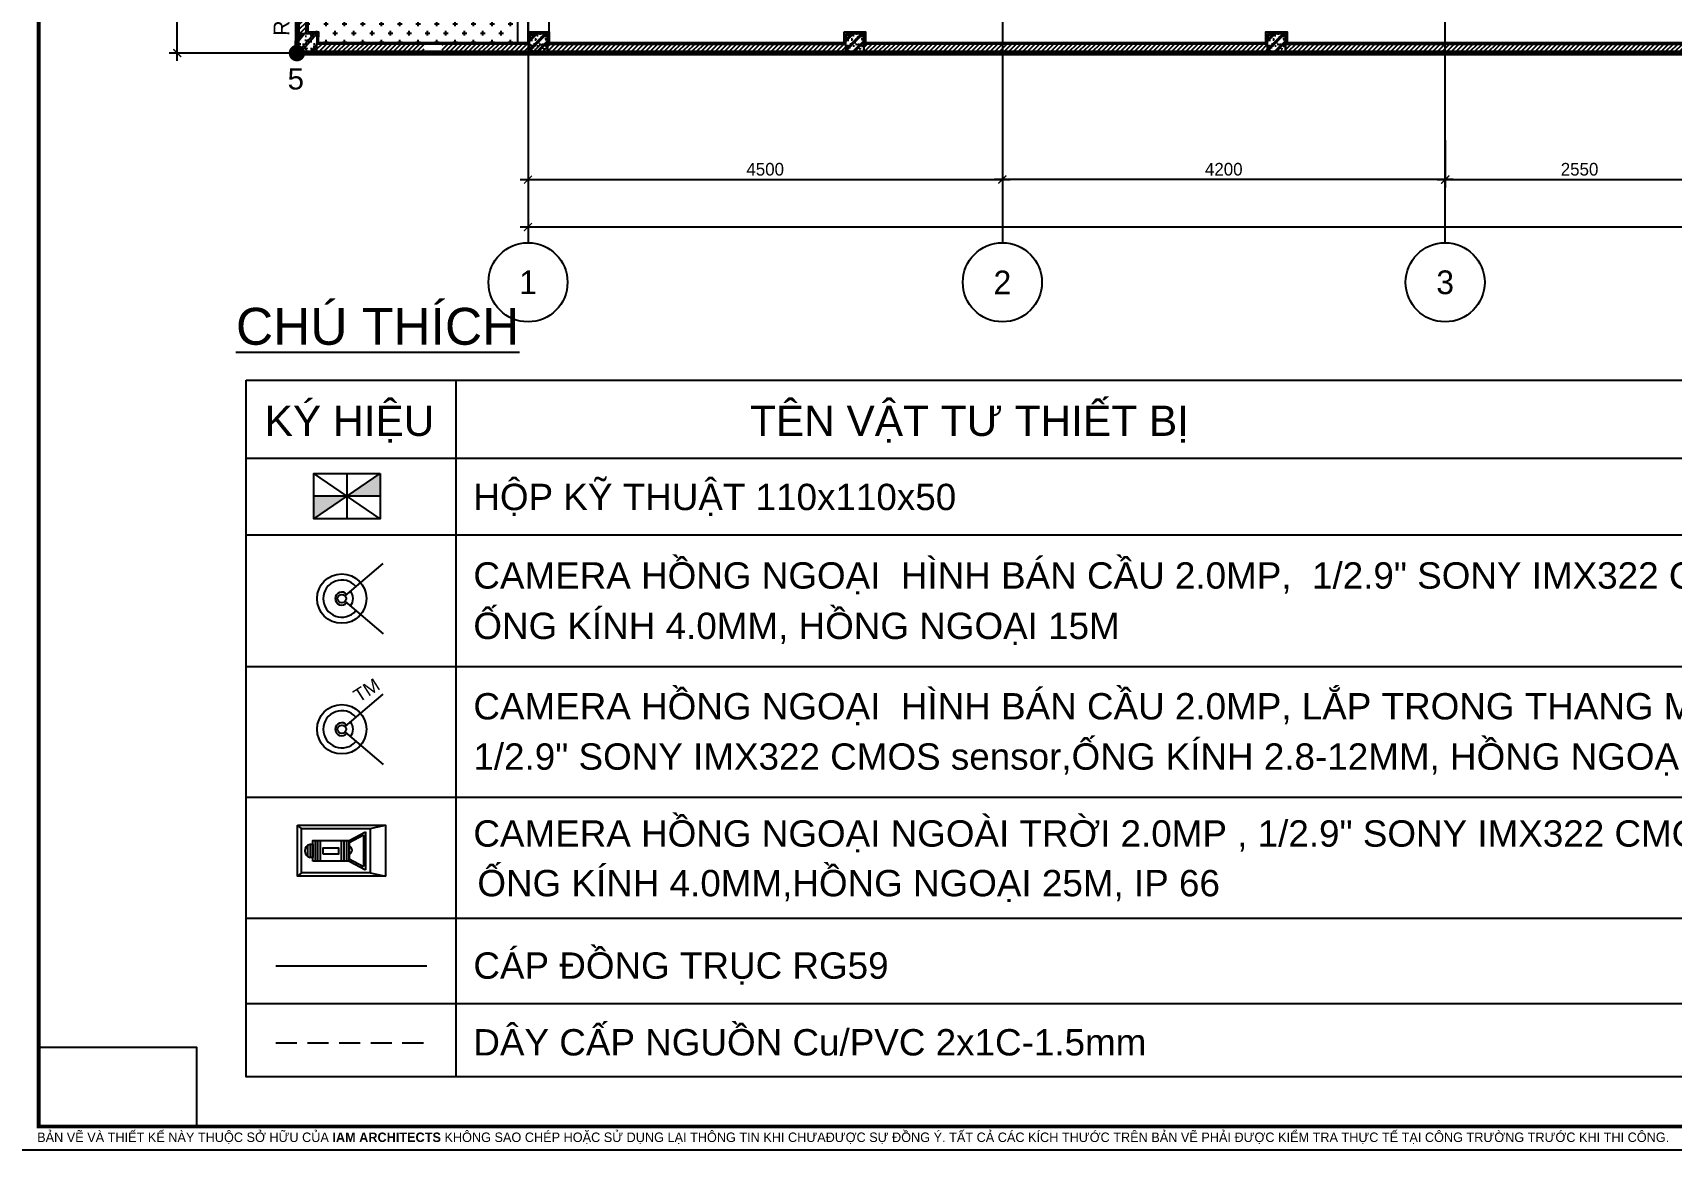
# Model space of a CAD drawing. Header units: inches. Extents: x 1721084 to 1854744, y 225101 to 488646.
# Drawn here: x 1765953 to 1781495, y 351101 to 361703 of the extents above; entities that cross this region are included whole.
import ezdxf
from ezdxf.enums import TextEntityAlignment as Align
from ezdxf.xclip import XClip

# ---------------------------------------------------------------- set-up
doc = ezdxf.new("R2010")
doc.units = ezdxf.units.IN
doc.header["$MEASUREMENT"] = 0
doc.header["$XCLIPFRAME"] = 0
for name, pattern in [('ACAD_ISO03W100', [30, 12, -18]), ('DASHDOT', [25.4, 12.7, -6.35, 0, -6.35]), ('HIDDEN', [0.375, 0.25, -0.125]), ('X-PL-GF$0$X-GRID-T1$0$CENTER2', [1.125, 0.75, -0.125, 0.125, -0.125]), ('X-PL-GF$0$X-PL-GF$0$DASHDOTX2', [2, 1, -0.5, 0, -0.5])]:
    doc.linetypes.add(name, pattern=pattern)
for name, color, linetype in [('A-ANNO-DIM 100', 252, 'Continuous'), ('CAMERA', 2, 'Continuous'), ('DIEN - DAY DIEN', 2, 'ACAD_ISO03W100'), ('I.A.M TITLEBLOCK - A2 -H$0$A-TBLK-TEXT', 250, 'Continuous'), ('PCCC', 11, 'Continuous'), ('TexPCC', 142, 'Continuous'), ('X-PL-GF$0$X-GRID-T1$0$A-ANNO-DIM 75', 2, 'Continuous'), ('X-PL-GF$0$X-GRID-T1$0$A-GRID', 9, 'X-PL-GF$0$X-GRID-T1$0$CENTER2'), ('X-PL-GF$0$X-GRID-T1$0$A-GRID-SYMB', 5, 'Continuous'), ('X-PL-GF$0$X-PL-GF$0$A-ANNO-DIM 75', 250, 'Continuous'), ('X-PL-GF$0$X-PL-GF$0$A-ANNO-RNAM', 250, 'Continuous'), ('X-PL-GF$0$X-PL-GF$0$A-FLOR', 250, 'Continuous'), ('X-PL-GF$0$X-PL-GF$0$A-FLOR-COLS-CONC', 250, 'Continuous'), ('X-PL-GF$0$X-PL-GF$0$A-FLOR-PATT', 250, 'Continuous'), ('X-PL-GF$0$X-PL-GF$0$A-FLOR-WALL', 250, 'Continuous'), ('X-PL-GF$0$X-PL-GF$0$A-FLOR-WALL-FNSH', 250, 'Continuous'), ('X-PL-GF$0$X-PL-GF$0$A-LAND-GRAS', 89, 'Continuous'), ('X-PL-GF$0$X-PL-GF$0$A-SECT-PATT', 250, 'Continuous'), ('X-PL-GF$0$X-PL-GF$0$A-XREF', 250, 'Continuous'), ('X-PL-GF$0$X-PL-GF$0$B-RanhHienTrang', 250, 'Continuous')]:
    doc.layers.add(name, color=color, linetype=linetype)
doc.layers.add('X-PL-GF$0$X-PL-GF$0$B-SoHieuDiem', color=250, linetype='Continuous', plot=False)
doc.layers.add('X-PL-GF$0$X-PL-GF$0$B-SoHieuDiem1', color=250, linetype='Continuous', plot=False)
doc.styles.add('ARIAL', font='arial.ttf')
doc.styles.add('I.A.M TITLEBLOCK - A2 -H$0$TITLE BLOCK', font='arial.ttf')
doc.styles.add('X-PL-GF$0$X-GRID-T1$0$HDUNGARC', font='vn_vni.shx')
doc.styles.add('X-PL-GF$0$X-GRID-T1$0$SYMBTEXT', font='VAVON_.TTF')
doc.styles.add('X-PL-GF$0$X-PL-GF$0$HDUNGARC', font='vn_vni.shx')
doc.styles.add('X-PL-GF$0$X-PL-GF$0$SYMBTEXT', font='VAVON_.TTF')
doc.styles.add('X-PL-GF$0$X-PL-GF$0$VHELVEB', font='VHELVEB0.TTF')
doc.dimstyles.new('X-PL-GF$0$X-GRID-T1$0$DIM-75', dxfattribs={"dimscale": 75, "dimtxt": 1.6, "dimasz": 1, "dimexe": 1, "dimexo": 1, "dimgap": 0.5, "dimtad": 1, "dimdec": 0, "dimzin": 0, "dimdsep": 46, "dimtxsty": 'X-PL-GF$0$X-GRID-T1$0$HDUNGARC', "dimblk": 'X-PL-GF$0$X-GRID-T1$0$_ArchTick', "dimcen": 2, "dimdle": 1, "dimclrd": 256, "dimclre": 9, "dimclrt": 3, "dimadec": 0, "dimazin": 0, "dimtfac": 1, "dimtdec": 0, "dimtix": 1, "dimtmove": 2, "dimatfit": 2, "dimfxl": 1, "dimtolj": 1, "dimtzin": 0, "dimarcsym": 2})
doc.dimstyles.new('X-PL-GF$0$X-PL-GF$0$DIM-75', dxfattribs={"dimscale": 75, "dimtxt": 1.8, "dimasz": 1, "dimexe": 1, "dimexo": 1, "dimgap": 0.5, "dimtad": 1, "dimdec": 0, "dimzin": 0, "dimdsep": 46, "dimtxsty": 'X-PL-GF$0$X-PL-GF$0$HDUNGARC', "dimblk": 'X-PL-GF$0$X-PL-GF$0$_ArchTick', "dimcen": 2, "dimdle": 1, "dimclrd": 256, "dimclre": 9, "dimclrt": 3, "dimadec": 0, "dimazin": 0, "dimtfac": 1, "dimtdec": 0, "dimtix": 1, "dimtmove": 2, "dimatfit": 2, "dimfxl": 1, "dimtolj": 1, "dimtzin": 0, "dimarcsym": 2})
pattern_1 = [(45, (0, -797.414), (-22.09709, 22.09709), [])]

# ---------------------------------------------------------------- blocks, each defined once
blk = doc.blocks.new('X-PL-GF$0$X-GRID-T1$0$SYMB-GRID')
blk.add_circle((0, 0), 5)
at = {"color": 2, "style": 'X-PL-GF$0$X-GRID-T1$0$SYMBTEXT', "flags": 4}
blk.add_attdef('NUM', text='', height=3, dxfattribs=at).set_placement((0, 0), align=Align.MIDDLE)
blk = doc.blocks.new('X-PL-GF$0$X-GRID-T1$0$_ArchTick')
at = {"color": 0, "linetype": 'ByBlock', "const_width": 0.15}
blk.add_lwpolyline([(-0.5, -0.48), (0.5, 0.52)], dxfattribs=at)
blk = doc.blocks.new('*D254')
at = {"layer": 'Defpoints', "color": 0, "transparency": 16777216}
for p in [(0, -3750), (4500, -3750), (4500, -4200)]:
    blk.add_point(p, dxfattribs=at)
at = {"layer": 'X-PL-GF$0$X-GRID-T1$0$A-ANNO-DIM 75', "color": 9, "lineweight": -2, "transparency": 16777216}
for p, q in [((0, -3825), (0, -4275)), ((4500, -3825), (4500, -4275))]:
    blk.add_line(p, q, dxfattribs=at)
at = {"layer": 'X-PL-GF$0$X-GRID-T1$0$A-ANNO-DIM 75', "lineweight": -2, "transparency": 16777216}
blk.add_line((-75, -4200), (4575, -4200), dxfattribs=at)
at = {"layer": 'X-PL-GF$0$X-GRID-T1$0$A-ANNO-DIM 75', "lineweight": -2, "transparency": 16777216, "xscale": 75, "yscale": 75, "zscale": 75, "rotation": 180}
blk.add_blockref('X-PL-GF$0$X-GRID-T1$0$_ArchTick', (0, -4200), dxfattribs=at)
at = {"layer": 'X-PL-GF$0$X-GRID-T1$0$A-ANNO-DIM 75', "lineweight": -2, "transparency": 16777216, "xscale": 75, "yscale": 75, "zscale": 75}
blk.add_blockref('X-PL-GF$0$X-GRID-T1$0$_ArchTick', (4500, -4200), dxfattribs=at)
at = {"layer": 'X-PL-GF$0$X-GRID-T1$0$A-ANNO-DIM 75', "color": 3, "transparency": 16777216, "insert": (2250, -4103), "char_height": 120, "attachment_point": 5, "style": 'X-PL-GF$0$X-GRID-T1$0$HDUNGARC'}
blk.add_mtext('\\A1;4500', dxfattribs=at)
blk = doc.blocks.new('*D255')
at = {"layer": 'Defpoints', "color": 0, "transparency": 16777216}
for p in [(8700, -3750), (11250, -3750), (11250, -4200)]:
    blk.add_point(p, dxfattribs=at)
at = {"layer": 'X-PL-GF$0$X-GRID-T1$0$A-ANNO-DIM 75', "color": 9, "lineweight": -2, "transparency": 16777216}
for p, q in [((8700, -3825), (8700, -4275)), ((11250, -3825), (11250, -4275))]:
    blk.add_line(p, q, dxfattribs=at)
at = {"layer": 'X-PL-GF$0$X-GRID-T1$0$A-ANNO-DIM 75', "lineweight": -2, "transparency": 16777216}
blk.add_line((8625, -4200), (11325, -4200), dxfattribs=at)
at = {"layer": 'X-PL-GF$0$X-GRID-T1$0$A-ANNO-DIM 75', "lineweight": -2, "transparency": 16777216, "xscale": 75, "yscale": 75, "zscale": 75, "rotation": 180}
blk.add_blockref('X-PL-GF$0$X-GRID-T1$0$_ArchTick', (8700, -4200), dxfattribs=at)
at = {"layer": 'X-PL-GF$0$X-GRID-T1$0$A-ANNO-DIM 75', "lineweight": -2, "transparency": 16777216, "xscale": 75, "yscale": 75, "zscale": 75}
blk.add_blockref('X-PL-GF$0$X-GRID-T1$0$_ArchTick', (11250, -4200), dxfattribs=at)
at = {"layer": 'X-PL-GF$0$X-GRID-T1$0$A-ANNO-DIM 75', "color": 3, "transparency": 16777216, "insert": (9975, -4103), "char_height": 120, "attachment_point": 5, "style": 'X-PL-GF$0$X-GRID-T1$0$HDUNGARC'}
blk.add_mtext('\\A1;2550', dxfattribs=at)
blk = doc.blocks.new('*D258')
at = {"layer": 'Defpoints', "color": 0, "transparency": 16777216}
for p in [(0, -3750), (25600, -3750), (25600, -4650)]:
    blk.add_point(p, dxfattribs=at)
at = {"layer": 'X-PL-GF$0$X-GRID-T1$0$A-ANNO-DIM 75', "color": 9, "lineweight": -2, "transparency": 16777216}
for p, q in [((0, -3825), (0, -4725)), ((25600, -3825), (25600, -4725))]:
    blk.add_line(p, q, dxfattribs=at)
at = {"layer": 'X-PL-GF$0$X-GRID-T1$0$A-ANNO-DIM 75', "lineweight": -2, "transparency": 16777216}
blk.add_line((-75, -4650), (25675, -4650), dxfattribs=at)
at = {"layer": 'X-PL-GF$0$X-GRID-T1$0$A-ANNO-DIM 75', "lineweight": -2, "transparency": 16777216, "xscale": 75, "yscale": 75, "zscale": 75, "rotation": 180}
blk.add_blockref('X-PL-GF$0$X-GRID-T1$0$_ArchTick', (0, -4650), dxfattribs=at)
at = {"layer": 'X-PL-GF$0$X-GRID-T1$0$A-ANNO-DIM 75', "lineweight": -2, "transparency": 16777216, "xscale": 75, "yscale": 75, "zscale": 75}
blk.add_blockref('X-PL-GF$0$X-GRID-T1$0$_ArchTick', (25600, -4650), dxfattribs=at)
at = {"layer": 'X-PL-GF$0$X-GRID-T1$0$A-ANNO-DIM 75', "color": 3, "transparency": 16777216, "insert": (12800, -4553), "char_height": 120, "attachment_point": 5, "style": 'X-PL-GF$0$X-GRID-T1$0$HDUNGARC'}
blk.add_mtext('\\A1;25600', dxfattribs=at)
blk = doc.blocks.new('*D268')
at = {"layer": 'Defpoints', "color": 0, "transparency": 16777216}
for p in [(4500, -3750), (8700, -3750), (4500, -4200)]:
    blk.add_point(p, dxfattribs=at)
at = {"layer": 'X-PL-GF$0$X-GRID-T1$0$A-ANNO-DIM 75', "color": 9, "lineweight": -2, "transparency": 16777216}
for p, q in [((4500, -3825), (4500, -4275)), ((8700, -3825), (8700, -4275))]:
    blk.add_line(p, q, dxfattribs=at)
at = {"layer": 'X-PL-GF$0$X-GRID-T1$0$A-ANNO-DIM 75', "lineweight": -2, "transparency": 16777216}
blk.add_line((8775, -4200), (4425, -4200), dxfattribs=at)
at = {"layer": 'X-PL-GF$0$X-GRID-T1$0$A-ANNO-DIM 75', "lineweight": -2, "transparency": 16777216, "xscale": 75, "yscale": 75, "zscale": 75, "rotation": 180}
blk.add_blockref('X-PL-GF$0$X-GRID-T1$0$_ArchTick', (4500, -4200), dxfattribs=at)
at = {"layer": 'X-PL-GF$0$X-GRID-T1$0$A-ANNO-DIM 75', "lineweight": -2, "transparency": 16777216, "xscale": 75, "yscale": 75, "zscale": 75}
blk.add_blockref('X-PL-GF$0$X-GRID-T1$0$_ArchTick', (8700, -4200), dxfattribs=at)
at = {"layer": 'X-PL-GF$0$X-GRID-T1$0$A-ANNO-DIM 75', "color": 3, "transparency": 16777216, "insert": (6600, -4103), "char_height": 120, "attachment_point": 5, "style": 'X-PL-GF$0$X-GRID-T1$0$HDUNGARC'}
blk.add_mtext('\\A1;4200', dxfattribs=at)
blk = doc.blocks.new('X-PL-GF$0$X-PL-GF$0$RANH DAT')
at = {"color": 20, "linetype": 'X-PL-GF$0$X-PL-GF$0$DASHDOTX2', "ltscale": 4, "const_width": 50}
blk.add_lwpolyline([(-11627, -102), (-11627, -102), (0, 0), (992, 14374), (-5111, 14734), (-10634, 15060), (-41580, 16886), (-41828, -102), (-17867, -102), (-11627, -102)], dxfattribs=at)
at = {"layer": 'X-PL-GF$0$X-PL-GF$0$B-SoHieuDiem1', "const_width": 78.4}
blk.add_lwpolyline([(-41867, -100, 1), (-41789, -105, 1)], format="xyb", close=True, dxfattribs=at)
at = {"layer": 'X-PL-GF$0$X-PL-GF$0$A-ANNO-RNAM', "insert": (-41967, 574), "char_height": 150, "width": 5649.76, "attachment_point": 5, "rotation": 89, "style": 'X-PL-GF$0$X-PL-GF$0$SYMBTEXT'}
blk.add_mtext('RANH ÑAÁT', dxfattribs=at)
at = {"layer": 'X-PL-GF$0$X-PL-GF$0$B-SoHieuDiem', "style": 'X-PL-GF$0$X-PL-GF$0$VHELVEB'}
blk.add_text('5', height=200, dxfattribs=at).set_placement((-41917, -448))
blk = doc.blocks.new('X-PL-GF$0$X-PL-GF$0$_ArchTick')
at = {"color": 0, "linetype": 'ByBlock', "const_width": 0.15}
blk.add_lwpolyline([(-0.5, -0.48), (0.5, 0.52)], dxfattribs=at)
blk = doc.blocks.new('*D693')
at = {"layer": 'Defpoints', "color": 0, "transparency": 16777216}
for p in [(-3329, -1000), (-2174, -1000), (-2191, -3000)]:
    blk.add_point(p, dxfattribs=at)
at = {"layer": 'X-PL-GF$0$X-PL-GF$0$A-ANNO-DIM 75', "lineweight": -2, "transparency": 16777216}
blk.add_line((-3329, -3075), (-3329, -925), dxfattribs=at)
at = {"layer": 'X-PL-GF$0$X-PL-GF$0$A-ANNO-DIM 75', "color": 9, "lineweight": -2, "transparency": 16777216}
for p, q in [((-2249, -1000), (-3404, -1000)), ((-2266, -3000), (-3404, -3000))]:
    blk.add_line(p, q, dxfattribs=at)
at = {"layer": 'X-PL-GF$0$X-PL-GF$0$A-ANNO-DIM 75', "lineweight": -2, "transparency": 16777216, "xscale": 75, "yscale": 75, "zscale": 75}
for p, rotation in [((-3329, -1000), 90), ((-3329, -3000), 270)]:
    blk.add_blockref('X-PL-GF$0$X-PL-GF$0$_ArchTick', p, dxfattribs=dict(at, rotation=rotation))
at = {"layer": 'X-PL-GF$0$X-PL-GF$0$A-ANNO-DIM 75', "color": 3, "transparency": 16777216, "insert": (-3434, -2000), "char_height": 135, "attachment_point": 5, "rotation": 90, "style": 'X-PL-GF$0$X-PL-GF$0$HDUNGARC'}
blk.add_mtext('\\A1;2000', dxfattribs=at)
blk = doc.blocks.new('I.A.M TITLEBLOCK - A2 -H')
at = {"const_width": 0.5}
blk.add_lwpolyline([(5, 3), (592, 3), (590, 417), (5, 417)], close=True, dxfattribs=at)
at = {"layer": 'Defpoints'}
blk.add_lwpolyline([(0, 420), (594, 420), (594, 0), (0, 0)], close=True, dxfattribs=at)
at = {"layer": 'Defpoints', "color": 8}
blk.add_lwpolyline([(5, 3), (25, 3), (25, 13), (5, 13)], close=True, dxfattribs=at)
at = {"layer": 'I.A.M TITLEBLOCK - A2 -H$0$A-TBLK-TEXT', "color": 2, "lineweight": 0, "insert": (4.81, 2.24), "char_height": 1.2, "width": 216.8663, "attachment_point": 1, "style": 'I.A.M TITLEBLOCK - A2 -H$0$TITLE BLOCK'}
blk.add_mtext('\\pt1.8;{\\fVNI-Avo|b0|i0|c0|p2;BAÛN VEÕ VAØ THIEÁT KEÁ NAØY THUOÄC SÔÛ HÖÕU CUÛA \\fVNI-Avo|b1|i0|c0|p2;IAM ARCHITECTS\\fVNI-Avo|b0|i0|c0|p2; KHOÂNG SAO CHEÙP HOAËC SÖÛ DUÏNG LAÏI THOÂNG TIN KHI CHÖAÑÖÔÏC SÖÏ ÑOÀNG YÙ. TAÁT CAÛ CAÙC KÍCH THÖÔÙC TREÂN BAÛN VEÕ PHAÛI ÑÖÔÏC KIEÅM TRA THÖÏC TEÁ TAÏI COÂNG TRÖÔØNG TRÖÔÙC KHI THI COÂNG.}', dxfattribs=at)
blk = doc.blocks.new('698af3')
at = {"layer": 'PCCC'}
h = blk.add_hatch(color=256, dxfattribs=at)
h.paths.add_polyline_path([(-242526, 735779), (-242351, 735524), (-242351, 735779)])
h.paths.add_polyline_path([(-242351, 735524), (-242351, 735270), (-242177, 735270)])
for p, q in [((-242177, 735779), (-242526, 735270)), ((-242177, 735270), (-242526, 735779)), ((-242351, 735779), (-242351, 735270)), ((-242526, 735524), (-242177, 735524))]:
    blk.add_line(p, q, dxfattribs=at)
blk.add_lwpolyline([(-242526, 735779), (-242177, 735779), (-242177, 735270), (-242526, 735270)], close=True, dxfattribs=at)
blk = doc.blocks.new('C3')
at = {"layer": 'CAMERA', "color": 142}
for p, q in [((229716, 35031), (229174, 34396)), ((229807, 35031), (230349, 34396))]:
    blk.add_line(p, q, dxfattribs=at)
at = {"layer": 'CAMERA'}
blk.add_circle((229762, 35085), 412, dxfattribs=at)
at = {"layer": 'CAMERA', "color": 142}
blk.add_circle((229762, 35085), 70.8, dxfattribs=at)
at = {"layer": 'CAMERA', "color": 252}
for radius, start, end in [(310, 310.4857, 229.5143), (109, 310.4857, 229.5143), (190, 229.5143, 310.4857)]:
    blk.add_arc((229762, 35085), radius, start, end, dxfattribs=at)
blk = doc.blocks.new('CCN')
at = {"layer": 'CAMERA', "color": 252}
for p, q in [((139316, 51989), (139764, 51989)), ((139316, 51934), (139764, 51934)), ((139316, 51879), (139764, 51879)), ((139369, 51263), (139203, 50952)), ((139316, 51424), (139764, 51424)), ((139316, 51369), (139764, 51369)), ((139316, 51313), (139764, 51313)), ((139718, 51263), (139884, 50952))]:
    blk.add_line(p, q, dxfattribs=at)
at = {"layer": 'CAMERA'}
for p, q in [((139316, 51263), (139128, 50911)), ((139764, 51263), (139952, 50911))]:
    blk.add_line(p, q, dxfattribs=at)
blk.add_lwpolyline([(139316, 52047), (139764, 52047), (139764, 51263), (139316, 51263)], close=True, dxfattribs=at)
at = {"layer": 'CAMERA', "color": 252}
blk.add_lwpolyline([(139472, 51820), (139608, 51820), (139608, 51491), (139472, 51491)], close=True, dxfattribs=at)
at = {"layer": 'CAMERA'}
for points in [[(139316, 51263), (139764, 51263)], [(139952, 50911), (139128, 50911)]]:
    blk.add_lwpolyline(points, dxfattribs=at)
at = {"layer": 'CAMERA', "color": 252}
blk.add_lwpolyline([(139884, 50952), (139203, 50952)], dxfattribs=at)
blk.add_arc((139556, 51303), 104, 202.6333, 337.3667, dxfattribs=at)
blk = doc.blocks.new('C2')
at = {"layer": 'CAMERA', "color": 252}
for p, q in [((140548, 51899), (140317, 51899)), ((140575, 51841), (140290, 51841))]:
    blk.add_line(p, q, dxfattribs=at)
at = {"layer": 'CAMERA'}
blk.add_lwpolyline([(140575, 51841), (140575, 51784), (140290, 51784), (140290, 51841)], dxfattribs=at)
blk.add_arc((140432, 51811), 145, 12.1198, 167.8802, dxfattribs=at)
blk.add_blockref('CCN', (893, -263), dxfattribs=at)
blk = doc.blocks.new('nn')
at = {"layer": 'CAMERA', "color": 252}
for p, q in [((138920, -107494), (138834, -107421)), ((138920, -107494), (140398, -107494)), ((138920, -108448), (138920, -107494)), ((140398, -107494), (140728, -107421)), ((140398, -107494), (140398, -108448)), ((138920, -108448), (138834, -108521)), ((140398, -108448), (138920, -108448)), ((140398, -108448), (140728, -108521))]:
    blk.add_line(p, q, dxfattribs=at)
at = {"layer": 'CAMERA'}
blk.add_lwpolyline([(138834, -107421), (140728, -107421), (140728, -108521), (138834, -108521)], close=True, dxfattribs=at)
at = {"layer": 'CAMERA', "rotation": 90}
blk.add_blockref('C2', (190945, -248406), dxfattribs=at)
blk = doc.blocks.new('Chú Thích')
at = {"layer": 'PCCC'}
for p, q in [((2001, -22), (2001, -6633)), ((12, -763), (18720, -763)), ((294, -5581), (1728, -5581))]:
    blk.add_line(p, q, dxfattribs=at)
at = {"layer": 'PCCC', "color": 37}
for p, q in [((12, -1492), (18720, -1492)), ((12, -2740), (18720, -2740)), ((12, -3980), (18720, -3980)), ((12, -5127), (18720, -5127)), ((12, -5937), (18720, -5937))]:
    blk.add_line(p, q, dxfattribs=at)
at = {"layer": 'PCCC', "linetype": 'HIDDEN', "ltscale": 800}
blk.add_line((294, -6309), (1728, -6309), dxfattribs=at)
at = {"layer": 'PCCC'}
blk.add_lwpolyline([(12, -22), (18720, -22), (18720, -6633), (12, -6633)], close=True, dxfattribs=at)
at = {"layer": 'CAMERA', "xscale": 0.568682713046049, "yscale": 0.568682713046049, "zscale": 0.568682713046049, "rotation": 90}
for p in [(20872, -132757), (20872, -133997)]:
    blk.add_blockref('C3', p, dxfattribs=at)
at = {"layer": 'CAMERA', "xscale": 0.4402944000127416, "yscale": 0.4402944000127416, "zscale": 0.4402944000127416}
blk.add_blockref('nn', (-60628, 43051), dxfattribs=at)
at = {"layer": 'PCCC', "xscale": 1.23200000002786, "yscale": 1.23200000002786, "zscale": 1.23200000002786, "rotation": 270}
blk.add_blockref('698af3', (-905197, -299701), dxfattribs=at)
at = {"layer": 'TexPCC', "color": 7, "style": 'ARIAL'}
for s, height, p in [('%%UCHÚ THÍCH', 350, (1260, 313)), ('KÝ HIỆU', 288, (993, -552)), ('TÊN VẬT TƯ THIẾT BỊ', 288, (6874, -552))]:
    blk.add_text(s, height=height, dxfattribs=at).set_placement(p, align=Align.CENTER)
for s, p in [('HỘP KỸ THUẬT 110x110x50', (2168, -1256)), ('CAMERA HỒNG NGOẠI  HÌNH BÁN CẦU 2.0MP,  1/2.9" SONY IMX322 CMOS sensor,', (2168, -2001)), ('ỐNG KÍNH 4.0MM, HỒNG NGOẠI 15M ', (2168, -2479)), ('CAMERA HỒNG NGOẠI  HÌNH BÁN CẦU 2.0MP, LẮP TRONG THANG MÁY, ', (2168, -3242)), ('1/2.9" SONY IMX322 CMOS sensor,ỐNG KÍNH 2.8-12MM, HỒNG NGOẠI 15M ', (2168, -3719)), ('CAMERA HỒNG NGOẠI NGOÀI TRỜI 2.0MP , 1/2.9" SONY IMX322 CMOS sensor,', (2168, -4449)), ('ỐNG KÍNH 4.0MM,HỒNG NGOẠI 25M, IP 66 ', (2206, -4920)), ('CÁP ĐỒNG TRỤC RG59', (2168, -5702)), ('DÂY CẤP NGUỒN Cu/PVC 2x1C-1.5mm', (2168, -6430))]:
    blk.add_text(s, height=250, dxfattribs=at).set_placement(p)
blk.add_text('TM', height=125, rotation=32.6973, dxfattribs=at).set_placement((1082, -3085))
blk = doc.blocks.new('X-PL-GF$0$X-GRID-T1')
at = {"layer": 'X-PL-GF$0$X-GRID-T1$0$A-GRID', "ltscale": 8}
for p, q in [((0, 15788.2), (0, -4800)), ((4500, 15788.2), (4500, -4800)), ((8700, -4800), (8700, 15788.2))]:
    blk.add_line(p, q, dxfattribs=at)
at = {"layer": 'X-PL-GF$0$X-GRID-T1$0$A-GRID-SYMB'}
ref = blk.add_blockref('X-PL-GF$0$X-GRID-T1$0$SYMB-GRID', (0, -5175), dxfattribs=dict(at, xscale=75, yscale=75, zscale=75))
ref.add_attrib('NUM', '1', dxfattribs={"layer": '0', "color": 2, "height": 225, "style": 'X-PL-GF$0$X-GRID-T1$0$SYMBTEXT'}).set_placement((0, -5175), align=Align.MIDDLE)
ref = blk.add_blockref('X-PL-GF$0$X-GRID-T1$0$SYMB-GRID', (4500, -5175), dxfattribs=dict(at, xscale=75, yscale=75, zscale=75))
ref.add_attrib('NUM', '2', dxfattribs={"layer": '0', "color": 2, "height": 225, "style": 'X-PL-GF$0$X-GRID-T1$0$SYMBTEXT'}).set_placement((4500, -5175), align=Align.MIDDLE)
ref = blk.add_blockref('X-PL-GF$0$X-GRID-T1$0$SYMB-GRID', (8700, -5175), dxfattribs=dict(at, xscale=75, yscale=75, zscale=75))
ref.add_attrib('NUM', '3', dxfattribs={"layer": '0', "color": 2, "height": 225, "style": 'X-PL-GF$0$X-GRID-T1$0$SYMBTEXT'}).set_placement((8700, -5175), align=Align.MIDDLE)
at = {"layer": 'X-PL-GF$0$X-GRID-T1$0$A-ANNO-DIM 75'}
for base, p1, p2, picture, middle in [((4500, -4200), (0, -3750), (4500, -3750), '*D254', (2250, -4102.5)), ((25600, -4650), (0, -3750), (25600, -3750), '*D258', (12800, -4552.5)), ((11250, -4200), (8700, -3750), (11250, -3750), '*D255', (9975, -4102.5))]:
    dim = blk.add_linear_dim(base=base, p1=p1, p2=p2, dimstyle='X-PL-GF$0$X-GRID-T1$0$DIM-75', dxfattribs=at)
    dim.commit()
    dim.dimension.update_dxf_attribs({"geometry": picture, "text_midpoint": middle})
dim = blk.add_linear_dim(base=(4500, -4200), p1=(8700, -3750), p2=(4500, -3750), angle=180, dimstyle='X-PL-GF$0$X-GRID-T1$0$DIM-75', dxfattribs=at)
dim.commit()
dim.dimension.update_dxf_attribs({"geometry": '*D268', "text_midpoint": (6600, -4102.5)})
blk = doc.blocks.new('X-PL-GF')
at = {"layer": 'X-PL-GF$0$X-PL-GF$0$A-FLOR-PATT'}
h = blk.add_hatch(dxfattribs=at)
h.set_pattern_fill('ANSI31', color=250, scale=250)
h.paths.add_polyline_path([(-1908.8, 3691.6), (-2078.8, 3694.1), (-2125.6, 479.4), (-1955.6, 476.9)])
h.paths.add_polyline_path([(-2075.8, 3894.1), (-1905.9, 3891.6), (-1859.3, 7091.2), (-2029.2, 7093.7)])
h.paths.add_polyline_path([(-1809.5, 10505.9), (-1979.5, 10508.3), (-2026.3, 7293.7), (-1856.3, 7291.2)])
h.paths.add_polyline_path([(-1861.6, 13798), (-1931.5, 13802.2), (-1977, 10678.3), (-1907, 10677.3)])
h.paths.add_polyline_path([(-2103.6, -2815), (-2058.1, 308.4), (-2128.1, 309.4), (-2173.6, -2815)])
h = blk.add_hatch(dxfattribs=at)
h.set_pattern_fill('ANSI31', color=250, scale=250)
h.paths.add_polyline_path([(-985, -2915), (-2005, -2915), (-2006, -2985), (-985, -2985)])
h = blk.add_hatch(dxfattribs=at)
h.set_pattern_fill('ANSI31', color=250, scale=250)
h.set_pattern_definition(pattern_1)
h.paths.add_polyline_path([(-815, -2915), (3015, -2915), (3015, -2985), (-815, -2985)])
h = blk.add_hatch(dxfattribs=at)
h.set_pattern_fill('ANSI31', color=250, scale=250)
h.set_pattern_definition(pattern_1)
h.paths.add_polyline_path([(7015, -2915), (3185, -2915), (3185, -2985), (7015, -2985)])
h = blk.add_hatch(dxfattribs=at)
h.set_pattern_fill('ANSI31', color=250, scale=250)
h.set_pattern_definition(pattern_1)
h.paths.add_polyline_path([(7185, -2915), (11015, -2915), (11015, -2985), (7185, -2985)])
at = {"layer": 'X-PL-GF$0$X-PL-GF$0$A-LAND-GRAS', "ltscale": 40}
h = blk.add_hatch(dxfattribs=at)
h.set_pattern_fill('CROSS', color=256, scale=350)
h.set_pattern_definition([(0, (-100, -2300), (87.5, 87.5), [43.75, -131.25]), (90, (-78.125, -2321.875), (-87.5, 87.5), [43.75, -131.25])])
h.paths.add_polyline_path([(-2087.8, -2798.6), (-1988.3, -2800), (-1989.8, -2898.6), (-100, -2900), (-100, -2300), (-2081.8, -2298.5)])
at = {"layer": 'X-PL-GF$0$X-PL-GF$0$A-SECT-PATT'}
h = blk.add_hatch(dxfattribs=at)
h.set_pattern_fill('!BTCT', color=256, scale=20, angle=4, pattern_type=2)
h.set_pattern_definition([(54, (0, 0), (143.978, -2.513), [15, -165]), (359, (0, 0), (-38.177, 148.136), [12, -132]), (104.4514, (12, -0.21), (105.8015, 145.623), [12.748, -140.2284]), (50.184, (-2.79, 39.9), (215.2375, -18.134), [22.5, -247.5]), (100.6356, (15.15, 38.4), (172.887, 207.389), [19.122, -210.343]), (355.184, (-2.8, 39.9), (172.887, 207.389), [18, -198]), (25, (17.86, 31.32), (124.7077, -72), [15, -165]), (330, (17.86, 31.32), (38.428, 148.071), [12, -132]), (75.4514, (28.25, 25.32), (163.1355, 76.071), [12.748, -140.2284]), (41.5, (0, 0), (-2.21825, 66.5862), [0, -130.4, 0, -134, 0, -132.5]), (11.5, (0, 0), (46.9832, 82.3603), [0, -76.4, 0, -127.4, 0, -50.5]), (331.5, (-44.49, -3.11), (106.8191, 2.9475), [0, -50, 0, -156, 0, -207]), (321.5, (-64.44, -4.51), (114.9565, 28.1084), [0, -65, 0, -103.6, 0, -147]), (49, (0, 0), (-64.1503, 55.765), []), (49, (-1.71, 24.44), (-64.1503, 55.765), [])])
h.paths.add_polyline_path([(-2174.6, -2882.5), (-2176.1, -2985), (-2006, -2985), (-2004.6, -2885)])
h.paths.add_polyline_path([(-2003.6, -2817.5), (-2173.6, -2815), (-2174.6, -2882.5), (-2004.6, -2885)])
h = blk.add_hatch(dxfattribs=at)
h.set_pattern_fill('!BTCT', color=256, scale=15, pattern_type=2)
h.set_pattern_definition([(50, (-1808.73, 0), (107.589, -9.4128), [11.25, -123.75]), (355, (-1808.73, 0), (-20.8127, 112.8288), [9, -99]), (100.4514, (-1799.77, -0.78), (86.7764, 103.416), [9.561, -105.1713]), (46.184, (-1808.73, 30), (160.086, -24.828), [16.875, -185.625]), (96.6356, (-1795.4, 27.93), (140.1994, 146.118), [14.3415, -157.757]), (351.184, (-1808.73, 30), (140.199, 146.118), [13.5, -148.5]), (21, (-1793.73, 22.5), (89.536, -60.3928), [11.25, -123.75]), (326, (-1793.73, 22.5), (36.4973, 108.7725), [9, -99]), (71.4514, (-1786.27, 17.47), (126.0334, 48.3796), [9.561, -105.1713]), (37.5, (-1808.734, 0), (1.82398, 49.93408), [0, -97.8, 0, -100.5, 0, -99.375]), (7.5, (-1808.734, 0), (39.4604, 59.16176), [0, -57.3, 0, -95.55, 0, -37.875]), (327.5, (-1842.184, 0), (80.07337, -3.38323), [0, -37.5, 0, -117, 0, -155.25]), (317.5, (-1857.184, 0), (87.4779, 15.0157), [0, -48.75, 0, -77.7, 0, -110.25]), (45, (-1808.734, 0), (-45.0781, 45.0781), []), (45, (-1808.734, 18.375), (-45.0781, 45.0781), [])])
h.paths.add_polyline_path([(100, -2815), (15, -2815), (15, -2985), (100, -2985)])
h.paths.add_polyline_path([(185, -2815), (100, -2815), (100, -2985), (185, -2985)])
h = blk.add_hatch(dxfattribs=at)
h.set_pattern_fill('!BTCT', color=256, scale=15, pattern_type=2)
h.set_pattern_definition([(50, (1191.27, 0), (107.589, -9.4128), [11.25, -123.75]), (355, (1191.27, 0), (-20.8127, 112.8288), [9, -99]), (100.4514, (1200.23, -0.78), (86.7764, 103.416), [9.561, -105.1713]), (46.184, (1191.27, 30), (160.086, -24.828), [16.875, -185.625]), (96.6356, (1204.6, 27.93), (140.1994, 146.118), [14.3415, -157.757]), (351.184, (1191.27, 30), (140.199, 146.118), [13.5, -148.5]), (21, (1206.27, 22.5), (89.536, -60.3928), [11.25, -123.75]), (326, (1206.27, 22.5), (36.4973, 108.7725), [9, -99]), (71.4514, (1213.73, 17.47), (126.0334, 48.3796), [9.561, -105.1713]), (37.5, (1191.266, 0), (1.82398, 49.93408), [0, -97.8, 0, -100.5, 0, -99.375]), (7.5, (1191.266, 0), (39.4604, 59.16176), [0, -57.3, 0, -95.55, 0, -37.875]), (327.5, (1157.816, 0), (80.07337, -3.38323), [0, -37.5, 0, -117, 0, -155.25]), (317.5, (1142.816, 0), (87.4779, 15.0157), [0, -48.75, 0, -77.7, 0, -110.25]), (45, (1191.266, 0), (-45.0781, 45.0781), []), (45, (1191.266, 18.375), (-45.0781, 45.0781), [])])
h.paths.add_polyline_path([(3100, -2815), (3015, -2815), (3015, -2985), (3100, -2985)])
h.paths.add_polyline_path([(3185, -2815), (3100, -2815), (3100, -2985), (3185, -2985)])
h = blk.add_hatch(dxfattribs=at)
h.set_pattern_fill('!BTCT', color=256, scale=15, pattern_type=2)
h.set_pattern_definition([(50, (5191.27, 6e-08), (107.589, -9.4128), [11.25, -123.75]), (355, (5191.27, 6e-08), (-20.8127, 112.8288), [9, -99]), (100.4514, (5200.23, -0.78), (86.7764, 103.416), [9.561, -105.1713]), (46.184, (5191.27, 30), (160.086, -24.828), [16.875, -185.625]), (96.6356, (5204.6, 27.93), (140.1994, 146.118), [14.3415, -157.757]), (351.184, (5191.27, 30), (140.199, 146.118), [13.5, -148.5]), (21, (5206.27, 22.5), (89.536, -60.3928), [11.25, -123.75]), (326, (5206.27, 22.5), (36.4973, 108.7725), [9, -99]), (71.4514, (5213.73, 17.47), (126.0334, 48.3796), [9.561, -105.1713]), (37.5, (5191.266, 6e-08), (1.82398, 49.93408), [0, -97.8, 0, -100.5, 0, -99.375]), (7.5, (5191.266, 6e-08), (39.4604, 59.16176), [0, -57.3, 0, -95.55, 0, -37.875]), (327.5, (5157.816, 6e-08), (80.07337, -3.38323), [0, -37.5, 0, -117, 0, -155.25]), (317.5, (5142.816, 6e-08), (87.4779, 15.0157), [0, -48.75, 0, -77.7, 0, -110.25]), (45, (5191.266, 6e-08), (-45.0781, 45.0781), []), (45, (5191.266, 18.375), (-45.0781, 45.0781), [])])
h.paths.add_polyline_path([(7100, -2815), (7015, -2815), (7015, -2985), (7100, -2985)])
h.paths.add_polyline_path([(7185, -2815), (7100, -2815), (7100, -2985), (7185, -2985)])
at = {"layer": 'X-PL-GF$0$X-PL-GF$0$A-FLOR'}
for points in [[(0, -2900), (0, 0)], [(200, -2900), (200, -600)], [(-2081.1, -2300), (-100, -2300), (-100, -2900)], [(-2079.6, -2200), (0, -2200), (0, -2900)]]:
    blk.add_lwpolyline(points, dxfattribs=at)
at = {"layer": 'X-PL-GF$0$X-PL-GF$0$A-FLOR-COLS-CONC'}
for points in [[(-2173.6, -2815), (-2003.6, -2815), (-2006, -2985), (-2176.1, -2985)], [(15, -2815), (185, -2815), (185, -2985), (15, -2985)], [(3015, -2815), (3185, -2815), (3185, -2985), (3015, -2985)], [(7015, -2815), (7185, -2815), (7185, -2985), (7015, -2985)]]:
    blk.add_lwpolyline(points, close=True, dxfattribs=at)
at = {"layer": 'X-PL-GF$0$X-PL-GF$0$A-FLOR-WALL'}
for points in [[(-2058.1, 308.4), (-2128.1, 309.4), (-2173.6, -2815), (-2103.6, -2815)], [(7015, -2915), (3185, -2915), (3185, -2985), (7015, -2985)], [(7185, -2915), (11015, -2915), (11015, -2985), (7185, -2985)]]:
    blk.add_lwpolyline(points, close=True, dxfattribs=at)
for points in [[(-2006, -2985), (15, -2985), (15, -2915), (-2005, -2915)], [(3014.8, -2985), (185, -2985), (185, -2915), (3015, -2915)]]:
    blk.add_lwpolyline(points, dxfattribs=at)
at = {"layer": 'X-PL-GF$0$X-PL-GF$0$A-FLOR-WALL-FNSH'}
for points in [[(15000, -2800), (15200, -2800), (15200, -3000), (-2191.3, -3000), (-1943.8, 13988.2), (34696.3, 11826)], [(2246.2, 13540.6), (2246.2, 13540.6), (2246.2, 13540.6), (2246.2, 13540.6), (2046.5, 13552.4), (2052.4, 13652.2), (-1741, 13876.1), (-1746.9, 13776.3), (-1846.8, 13782.1), (-1891.8, 10692.1), (-1791.8, 10690.6), (-1943.3, 291.7), (-2043.3, 293.2), (-2088.3, -2798.5), (-1988.3, -2800), (-1989.8, -2900), (0, -2900), (0, -2800), (200, -2800), (200, -2900), (3000, -2900), (3000, -2800)], [(3000, -2800), (3200, -2800), (3200, -2900), (7000, -2900), (7000, -2800), (7200, -2800), (7200, -2900), (11000, -2900), (11000, -2800), (11200, -2800), (11200, -2900), (15000, -2900), (15000, -2800)]]:
    blk.add_lwpolyline(points, dxfattribs=at)
at = {"layer": 'X-PL-GF$0$X-PL-GF$0$A-XREF'}
blk.add_blockref('X-PL-GF$0$X-GRID-T1', (0, 0), dxfattribs=at)
at = {"layer": 'X-PL-GF$0$X-PL-GF$0$B-RanhHienTrang'}
blk.add_blockref('X-PL-GF$0$X-PL-GF$0$RANH DAT', (39636.3, -2897.7), dxfattribs=at)
at = {"layer": 'X-PL-GF$0$X-PL-GF$0$A-ANNO-DIM 75'}
dim = blk.add_linear_dim(base=(-3328.7, -1000), p1=(-2191.3, -3000), p2=(-2173.8, -1000), angle=90, dimstyle='X-PL-GF$0$X-PL-GF$0$DIM-75', dxfattribs=at)
dim.commit()
dim.dimension.update_dxf_attribs({"geometry": '*D693', "text_midpoint": (-3433.7, -2000)})

msp = doc.modelspace()

# ---------------------------------------------------------------- block references
ref = msp.add_blockref('X-PL-GF', (1770650.4, 364510.6))
XClip(ref).set_block_clipping_path([(-4378.678544014, -12850.407672127), (34696.321455986, 17749.592327873)])

# ---------------------------------------------------------------- next in the draw order: block references
at = {"layer": 'A-ANNO-DIM 100', "xscale": 75, "yscale": 75, "zscale": 75}
msp.add_blockref('I.A.M TITLEBLOCK - A2 -H', (1765633.5, 351101), dxfattribs=at)
at = {"layer": 'DIEN - DAY DIEN', "linetype": 'DASHDOT'}
msp.add_blockref('Chú Thích', (1767964.1, 358430.1), dxfattribs=at)

doc.saveas('drawing.dxf')
